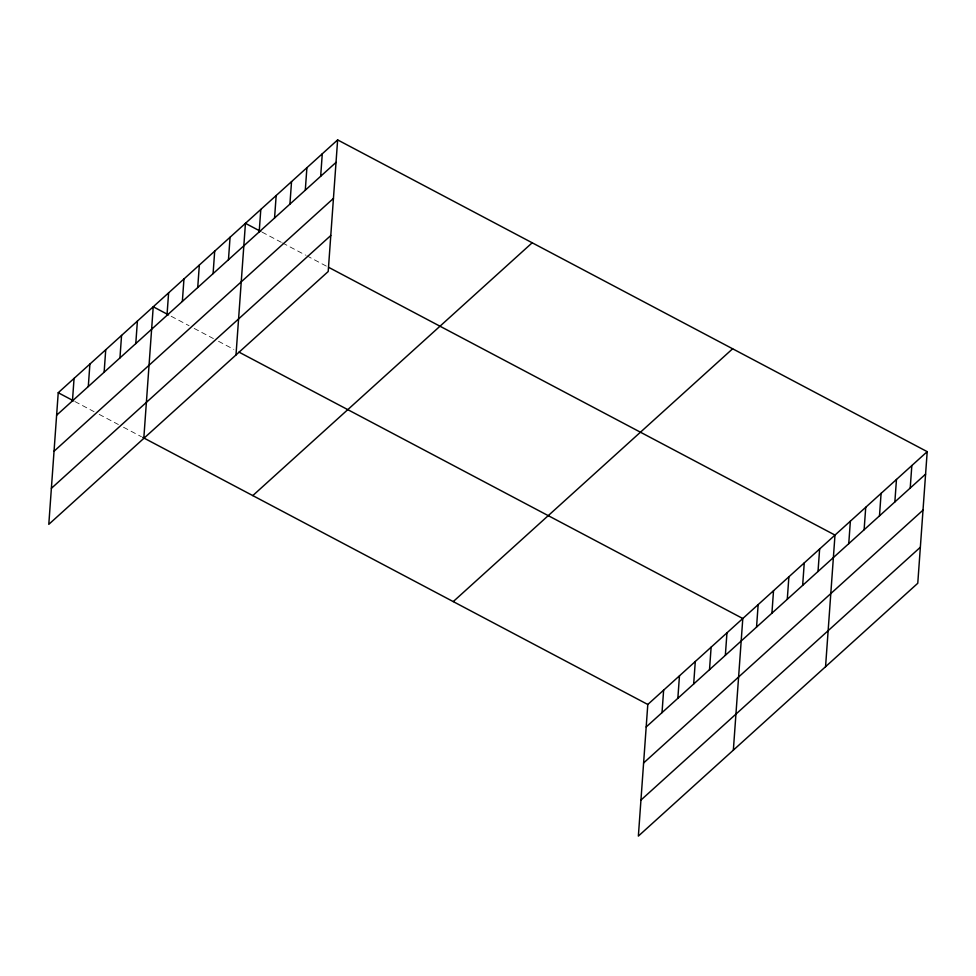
<?xml version="1.0" encoding="UTF-8"?>
<svg xmlns="http://www.w3.org/2000/svg" width="976" height="976" viewBox="0 0 976 976"><rect width="100%" height="100%" fill="white"/><g stroke="black" fill="none" stroke-linecap="round" stroke-linejoin="round"><path stroke-width="0.73" stroke-dasharray="4.88 3.66" d="M262.08 232.129L281.271 242.292M282.552 242.963L305.598 255.151M306.879 255.822L327.35 266.655M171.154 316.248L189.076 325.716M194.187 328.424L213.39 338.574M218.514 341.283L233.874 349.408M74.871 401.526L94.074 411.677M99.198 414.385L118.389 424.536M123.513 427.244L141.435 436.723"/><path stroke-width="1.46" d="M337.635 139.91L58.231 392.73L48.8 524.344L328.204 271.523L337.635 139.91L927.2 451.656L917.769 583.27L638.365 836.09L647.796 704.477L927.2 451.656M72.456 400.892L74.066 378.407M88.291 386.557L89.902 364.072M104.127 372.234L105.737 349.75M119.95 357.911L121.561 335.427M135.786 343.576L137.396 321.092M143.801 438.395L153.232 306.769L168.592 314.894M166.994 315.346L168.604 292.861M182.353 301.45L183.964 278.953M197.725 287.542L199.336 265.057M213.085 273.634L214.696 251.149M228.457 259.726L230.068 237.241M235.997 354.959L245.44 223.333L260.799 231.458M259.189 231.922L260.799 209.437M274.561 218.014L276.171 195.529M289.921 204.106L291.543 181.621M305.293 190.198L306.903 167.713M320.665 176.302L322.275 153.805M662.021 712.639L663.631 690.142M677.844 698.304L679.467 675.819M693.68 683.981L695.29 661.496M709.515 669.658L711.126 647.161M725.351 655.323L726.961 632.838M733.354 750.129L742.797 618.516L238.986 352.116M756.546 627.092L758.157 604.608M771.918 613.184L773.529 590.7M787.278 599.288L788.889 576.792M802.65 585.38L804.261 562.896M818.022 571.472L819.633 548.988M825.562 666.706L834.992 535.08L328.631 267.326M848.754 543.669L850.364 521.172M864.114 529.761L865.736 507.276M879.486 515.853L881.096 493.368M894.858 501.945L896.468 479.46M910.218 488.049L911.828 465.552M56.62 415.215L336.025 162.394M54.046 451.229L333.45 198.409M51.386 488.329L330.791 235.509M252.784 495.601L532.201 242.78M453.242 601.594L732.647 348.774M646.185 726.961L925.59 474.141M643.599 762.976L923.003 510.155M640.939 800.076L920.344 547.255M58.231 392.73L73.59 400.855M142.716 437.394L647.796 704.477"/></g></svg>
